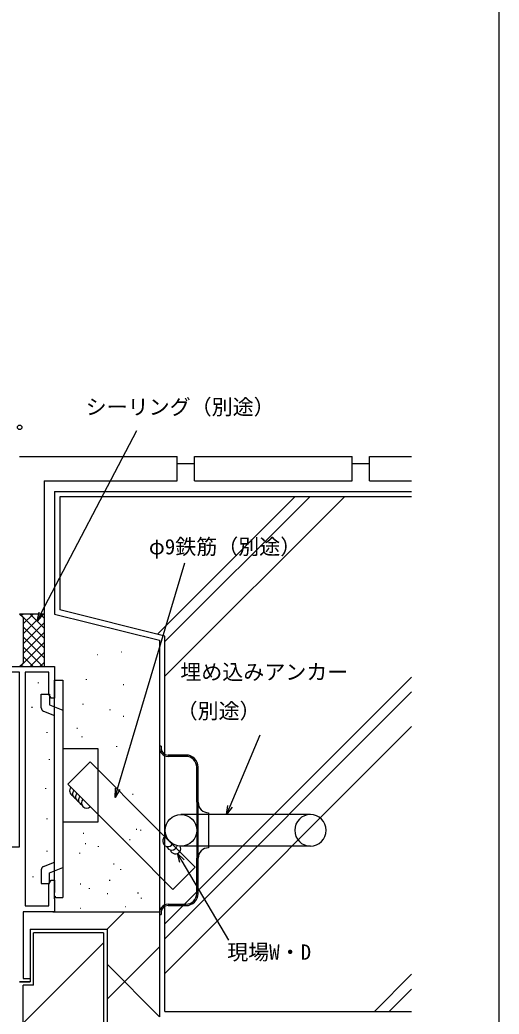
# Model space of a CAD drawing. Units: millimetres, scale not verified. Extents: x -437 to 438, y -681 to 678.
# Drawn here: x 301.3 to 438.2, y -526.2 to -242.3 of the extents above; entities that cross this region are included whole.
import ezdxf
from ezdxf.enums import TextEntityAlignment as Align

# ---------------------------------------------------------------- set-up
doc = ezdxf.new("R2010")
doc.units = ezdxf.units.MM
doc.header["$LTSCALE"] = 4
for name, color, linetype in [('0-2_YKK_11', 7, 'Continuous'), ('0-4_YKK_13', 4, 'Continuous'), ('0-5_YKK_D', 6, 'Continuous'), ('0-6_YKK_ZWAK', 7, 'Continuous'), ('0-7_YSS_K', 3, 'Continuous'), ('0-8_YSS_KE', 3, 'Continuous')]:
    doc.layers.add(name, color=color, linetype=linetype)
doc.styles.add('ＭＳ ゴシック', font='')
doc.styles.get('ＭＳ ゴシック').set_extended_font_data('MS Gothic')

msp = doc.modelspace()

# ---------------------------------------------------------------- linework, layer by layer
at = {"layer": '0-2_YKK_11'}
for points in [[(289.7, -477.2), (290.9, -477.2), (290.9, -478.5), (301.2, -478.5), (301.2, -428.63), (286.2, -428.63), (286.2, -427), (311.2, -427), (311.2, -436), (310.2, -436), (309.57, -434.909), (309.57, -428.63), (302.83, -428.63)], [(302.83, -428.63), (302.83, -495.37), (309.57, -495.37), (309.57, -489.091), (310.2, -488), (311.2, -488), (311.2, -491.542), (311.08, -491.725), (311.08, -492.275), (311.2, -492.458), (311.2, -492.542), (311.08, -492.725), (311.08, -493.275), (311.2, -493.458), (311.2, -497), (302.2, -497), (302.2, -516.1), (304.2, -516.1), (304.2, -517), (301.2, -517)]]:
    msp.add_lwpolyline(points, dxfattribs=at)
at = {"layer": '0-4_YKK_13'}
for p, q in [((311.2, -492.906), (311.2, -430.906)), ((307.4, -438.783), (307.4, -434.906)), ((308.025, -439.71), (311.2, -440.993)), ((311.2, -438.512), (313.5, -439.441)), ((341.199, -449.764), (341.199, -450.264)), ((341.599, -449.764), (341.199, -449.764)), ((341.199, -450.264), (341.199, -497.264)), ((341.599, -449.764), (341.599, -450.264)), ((348.699, -452.264), (343.599, -452.264)), ((348.699, -452.664), (343.599, -452.664)), ((351.799, -465.764), (351.799, -455.764)), ((352.199, -465.764), (352.199, -455.764)), ((351.799, -465.764), (351.799, -481.764)), ((352.199, -481.764), (352.199, -465.764)), ((384.299, -469.264), (347.299, -469.264)), ((355.199, -468.764), (355.199, -478.764)), ((323.5, -471.406), (313.5, -471.406)), ((384.299, -478.264), (347.299, -478.264)), ((351.799, -491.764), (351.799, -481.764)), ((352.199, -491.764), (352.199, -481.764)), ((308.025, -484.102), (311.2, -482.819)), ((311.2, -485.3), (313.5, -484.371)), ((311.2, -492.906), (313.5, -492.906)), ((343.599, -494.864), (348.699, -494.864)), ((343.599, -495.264), (348.699, -495.264)), ((341.199, -497.264), (341.199, -497.764)), ((341.199, -497.764), (341.599, -497.764)), ((341.599, -497.264), (341.599, -497.764))]:
    msp.add_line(p, q, dxfattribs=at)
for points in [[(311.2, -430.906), (313.5, -430.906), (313.5, -492.906)], [(307.4, -434.906), (309.7, -434.906), (309.7, -437.906), (311.2, -438.512)], [(313.5, -450.406), (323.5, -450.406), (323.5, -471.406)], [(307.4, -485.029), (307.4, -488.906), (309.7, -488.906), (309.7, -485.906), (311.2, -485.3)]]:
    msp.add_lwpolyline(points, dxfattribs=at)
msp.add_circle((347.299, -473.764), 4.5, dxfattribs=at)
for centre, radius, start, end in [((308.4, -438.783), 1, 180.00087, 248.00572), ((343.599, -450.264), 2.4, 180, 270), ((343.599, -450.264), 2, 180, 270), ((348.699, -455.764), 3.5, 0, 90), ((348.699, -455.764), 3.1, 0, 90), ((355.199, -465.764), 3, 180, 270), ((384.299, -473.764), 4.5, 90, 270), ((384.299, -473.764), 4.5, 270, 90), ((355.199, -481.764), 3, 90, 180), ((308.4, -485.029), 1, 111.99428, 179.99913), ((348.699, -491.764), 3.1, 270, 0), ((348.699, -491.764), 3.5, 270, 0), ((343.599, -497.264), 2.4, 90, 180), ((343.599, -497.264), 2, 90, 180)]:
    msp.add_arc(centre, radius, start, end, dxfattribs=at)
at = {"layer": '0-5_YKK_D'}
for points in [[(306.186, -414.016), (307.368, -411.757), (334.696, -359.551)], [(328.486, -464.388), (329.211, -461.943), (348.371, -397.378)], [(307.974, -412.074), (306.186, -414.016), (306.763, -411.44)], [(360.342, -469.264), (361.333, -466.915), (369.94, -446.49)], [(329.866, -462.138), (328.486, -464.388), (328.556, -461.749)], [(361.962, -467.18), (360.342, -469.264), (360.703, -466.649)], [(346.992, -482.919), (346.285, -480.375), (348.169, -482.225)], [(346.285, -480.375), (347.58, -482.572), (360.91, -505.177)]]:
    msp.add_lwpolyline(points, dxfattribs=at)
msp.add_circle((301.199, -358.7), 0.637, dxfattribs=at)
at = {"layer": '0-6_YKK_ZWAK'}
msp.add_lwpolyline([(-436.8, -681), (438.2, -681), (438.2, 644)], dxfattribs=at)
at = {"layer": '0-7_YSS_K'}
for p, q in [((312.699, -378.5), (312.699, -410.829)), ((413.199, -378.5), (312.699, -378.5)), ((379.847, -378.499), (340.554, -417.792)), ((384.09, -378.499), (342.699, -419.89)), ((393.989, -378.499), (342.699, -429.789)), ((342.699, -418.329), (312.699, -410.829)), ((302.199, -413.002), (301.199, -412.002)), ((301.344, -412.002), (308.199, -418.858)), ((302.199, -412.002), (301.772, -412.43)), ((307.856, -412.002), (302.199, -417.659)), ((305.028, -412.002), (302.199, -414.831)), ((302.199, -413.002), (302.199, -426)), ((308.199, -414.488), (302.199, -420.488)), ((304.172, -412.002), (308.199, -416.029)), ((307.001, -412.002), (308.199, -413.201)), ((308.199, -412.002), (308.199, -427)), ((302.199, -415.686), (308.199, -421.686)), ((308.199, -417.316), (302.199, -423.316)), ((308.199, -420.144), (301.343, -427.001)), ((302.199, -418.515), (308.199, -424.515)), ((342.699, -525.5), (342.699, -418.329)), ((302.199, -421.343), (307.856, -427)), ((308.199, -422.973), (304.172, -427)), ((330.204, -422.769), (330.304, -422.769)), ((302.199, -424.172), (305.028, -427)), ((308.199, -425.801), (307.001, -427)), ((323.414, -423.592), (323.514, -423.592)), ((302.199, -426), (301.199, -427)), ((301.772, -426.572), (302.2, -427.001)), ((306.46, -431.537), (306.46, -431.737)), ((320.178, -430.585), (320.178, -430.785)), ((413.199, -430), (342.699, -500.5)), ((330.776, -432.123), (330.976, -432.123)), ((413.199, -434.242), (342.699, -504.742)), ((304.686, -438.547), (304.686, -438.747)), ((319.242, -437.603), (319.242, -437.803)), ((326.962, -439.24), (326.962, -439.44)), ((330.776, -441.211), (330.976, -441.211)), ((308.945, -445.734), (308.945, -445.934)), ((317.538, -444.57), (317.738, -444.57)), ((413.199, -444.142), (342.699, -514.642)), ((319.008, -446.96), (319.008, -447.16)), ((328.833, -449.767), (328.833, -449.967)), ((309.655, -453.454), (309.655, -453.654)), ((321.399, -454.207), (315.021, -460.557)), ((329.793, -458.958), (329.893, -458.958)), ((308.59, -461.706), (308.59, -461.906)), ((315.021, -460.557), (333.36, -478.98)), ((333.496, -463.482), (333.596, -463.482)), ((308.945, -470.401), (308.945, -470.601)), ((334.53, -473.417), (334.73, -473.417)), ((335.704, -473.628), (335.704, -473.828)), ((319.316, -474.603), (319.516, -474.603)), ((330.578, -476.183), (330.778, -476.183)), ((332.554, -476.381), (332.754, -476.381)), ((308.945, -479.629), (308.945, -479.829)), ((319.909, -477.566), (320.109, -477.566)), ((323.687, -478.306), (323.687, -478.506)), ((333.36, -478.98), (344.971, -490.643)), ((318.306, -480.178), (318.306, -480.378)), ((328.01, -483.296), (328.21, -483.296)), ((330.003, -484.856), (330.003, -485.056)), ((351.349, -484.293), (344.971, -490.643)), ((304.952, -486.905), (304.952, -487.105)), ((326.824, -488.038), (327.024, -488.038)), ((318.526, -489.026), (318.726, -489.026)), ((321.113, -490.237), (321.113, -490.437)), ((311.372, -492.584), (311.372, -492.784)), ((326.231, -491.792), (326.431, -491.792)), ((334.925, -491.595), (335.125, -491.595)), ((335.938, -493.044), (335.938, -493.244)), ((318.476, -495.97), (318.576, -495.97)), ((331.439, -495.558), (331.539, -495.558)), ((331.439, -495.558), (331.539, -495.558)), ((310.699, -496.999), (341.199, -497)), ((326.199, -502.001), (331.2, -497.001)), ((305.199, -518), (305.199, -503)), ((325.2, -503), (305.199, -503)), ((325.2, -503), (325.2, -561)), ((325.2, -505.863), (302.2, -528.863)), ((326.2, -522), (341.199, -507.001)), ((326.2, -512), (341.199, -527)), ((413.199, -514.853), (402.552, -525.5)), ((302.2, -586), (302.2, -518)), ((305.199, -518), (302.2, -518)), ((413.199, -519.095), (406.795, -525.5)), ((342.699, -525.5), (413.199, -525.5))]:
    msp.add_line(p, q, dxfattribs=at)
msp.add_lwpolyline([(321.399, -454.208), (339.739, -472.63), (351.349, -484.293)], dxfattribs=at)
for centre, start, end in [((316.97, -462.515), 134.87028, 248.44846), ((317.816, -463.365), 134.87028, 248.44846), ((318.663, -464.216), 134.87028, 248.44846), ((319.51, -465.066), 134.87028, 248.44846), ((320.356, -465.917), 134.87028, 314.87028), ((343.575, -476.887), 107.29674, 332.66602), ((344.647, -477.937), 195.60802, 347.38221), ((345.719, -478.986), 195.60802, 28.75838)]:
    msp.add_arc(centre, 1.5, start, end, dxfattribs=at)
at = {"layer": '0-8_YSS_KE'}
for p, q in [((301.199, -367.002), (346.199, -367.002)), ((346.199, -374.002), (346.199, -367.002)), ((346.199, -369.002), (351.199, -369.002)), ((351.199, -367.002), (396.199, -367.002)), ((351.199, -374.002), (351.199, -367.002)), ((396.199, -374.002), (396.199, -367.002)), ((396.199, -369.002), (401.199, -369.002)), ((401.199, -367.002), (413.199, -367.002)), ((401.199, -374.002), (401.199, -367.002)), ((308.199, -374.002), (308.199, -412.002)), ((308.199, -374.002), (346.199, -374.002)), ((351.199, -374.002), (396.199, -374.002)), ((401.199, -374.002), (413.199, -374.002)), ((311.199, -377), (311.199, -412)), ((311.199, -377), (413.199, -377)), ((308.199, -412.002), (301.199, -412.002)), ((311.199, -412), (341.199, -419.5)), ((341.199, -419.5), (341.199, -527)), ((304.2, -502), (304.2, -517)), ((304.2, -502), (326.2, -502)), ((326.2, -502), (326.2, -562)), ((301.2, -517), (304.2, -517))]:
    msp.add_line(p, q, dxfattribs=at)

# ---------------------------------------------------------------- texts
at = {"layer": '0-5_YKK_D', "style": 'ＭＳ ゴシック'}
for s, p in [('シーリング（別途）', (320.069, -356.381)), ('φ9鉄筋（別途）', (338.131, -396.287)), ('埋め込みアンカー', (347.11, -432.065)), ('（別途）', (346.053, -443.19)), ('現場W・D', (360.501, -512.064))]:
    msp.add_text(s, height=4.399, dxfattribs=at).set_placement(p, align=Align.BOTTOM_LEFT)

doc.saveas('drawing.dxf')
